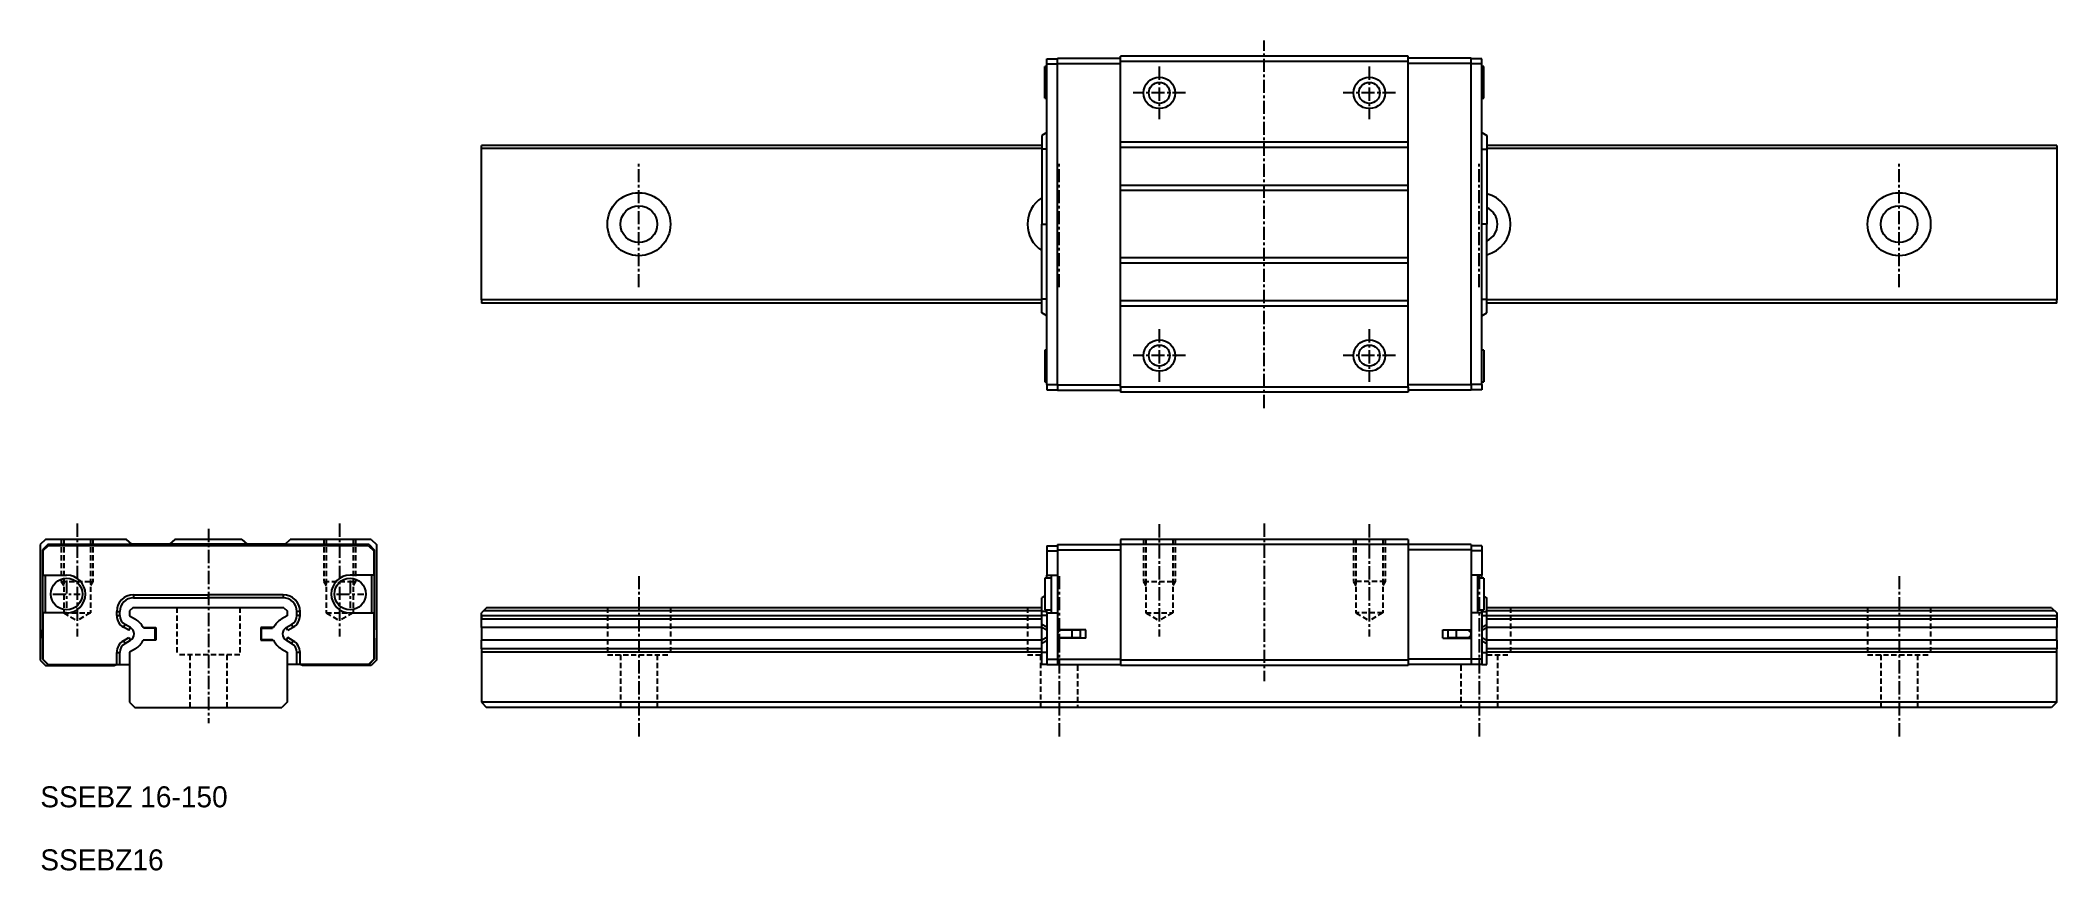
# Model space of a CAD drawing. Extents: x 10 to 202, y 10 to 89.
import ezdxf

# ---------------------------------------------------------------- set-up
doc = ezdxf.new("R2010")
doc.units = 0
doc.linetypes.add('CENTER', pattern=[2, 1.25, -0.25, 0.25, -0.25])
doc.linetypes.add('DASHED', pattern=[0.75, 0.5, -0.25])
doc.layers.get('0').update_dxf_attribs({"linetype": 'CONTINUOUS'})
doc.layers.add('CENTER', color=1, linetype='CENTER')

msp = doc.modelspace()

# ---------------------------------------------------------------- linework, layer by layer
at = {"color": 7, "linetype": 'CONTINUOUS'}
for p, q in [((105.65, 83.5), (105.65, 86.5)), ((105.85, 86.5), (105.65, 86.5)), ((105.85, 87.25), (106.85, 87.25)), ((105.85, 86.75), (105.85, 87.25)), ((105.85, 56.25), (105.85, 86.75)), ((105.85, 86.75), (106.85, 86.75)), ((106.85, 87.3), (112.85, 87.3)), ((106.85, 86.8), (106.85, 87.3)), ((106.85, 56.2), (106.85, 86.8)), ((106.85, 86.8), (112.85, 86.8)), ((140.25, 87.5), (112.85, 87.5)), ((112.85, 87), (112.85, 87.5)), ((140.25, 87), (112.85, 87)), ((112.85, 56), (112.85, 87)), ((140.25, 87), (140.25, 87.5)), ((146.25, 87.3), (140.25, 87.3)), ((140.25, 56), (140.25, 87)), ((146.25, 86.8), (140.25, 86.8)), ((146.25, 86.8), (146.25, 87.3)), ((147.25, 87.25), (146.25, 87.25)), ((146.25, 56.2), (146.25, 86.8)), ((147.25, 86.75), (146.25, 86.75)), ((147.25, 86.75), (147.25, 87.25)), ((147.25, 56.25), (147.25, 86.75)), ((147.45, 86.5), (147.25, 86.5)), ((147.45, 83.5), (147.45, 86.5)), ((105.65, 83.5), (105.85, 83.5)), ((147.25, 83.5), (147.45, 83.5)), ((105.35, 79), (52, 79)), ((52, 78.7), (52, 79)), ((105.85, 80.23), (105.35, 79.93)), ((105.35, 79.93), (105.35, 78.63)), ((140.25, 79.3), (112.85, 79.3)), ((140.25, 78.8), (112.85, 78.8)), ((147.25, 80.23), (147.75, 79.93)), ((147.75, 79.93), (147.75, 78.63)), ((202, 79), (147.75, 79)), ((202, 79), (202, 78.7)), ((105.35, 78.7), (52, 78.7)), ((52, 64.3), (52, 78.7)), ((105.35, 78.63), (105.35, 71.5)), ((105.85, 78.63), (105.35, 78.63)), ((147.25, 78.63), (147.75, 78.63)), ((202, 78.7), (147.75, 78.7)), ((147.75, 78.63), (147.75, 71.5)), ((202, 78.7), (202, 64.3)), ((140.25, 75.2), (112.85, 75.2)), ((140.25, 74.7), (112.85, 74.7)), ((105.35, 64.37), (105.35, 71.5)), ((105.35, 71.5), (105.85, 71.5)), ((147.75, 71.5), (147.25, 71.5)), ((147.75, 64.37), (147.75, 71.5)), ((140.25, 68.3), (112.85, 68.3)), ((140.25, 67.8), (112.85, 67.8)), ((105.35, 64.3), (52, 64.3)), ((52, 64.3), (52, 64)), ((105.35, 64), (52, 64)), ((105.35, 63.07), (105.35, 64.37)), ((105.85, 64.37), (105.35, 64.37)), ((140.25, 64.2), (112.85, 64.2)), ((140.25, 63.7), (112.85, 63.7)), ((147.25, 64.37), (147.75, 64.37)), ((147.75, 63.07), (147.75, 64.37)), ((202, 64.3), (147.75, 64.3)), ((202, 64), (147.75, 64)), ((202, 64), (202, 64.3)), ((105.85, 62.77), (105.35, 63.07)), ((147.25, 62.77), (147.75, 63.07)), ((105.65, 59.5), (105.65, 56.5)), ((105.85, 59.5), (105.65, 59.5)), ((147.45, 59.5), (147.25, 59.5)), ((147.45, 59.5), (147.45, 56.5)), ((105.65, 56.5), (105.85, 56.5)), ((105.85, 56.25), (106.85, 56.25)), ((105.85, 56.25), (105.85, 55.75)), ((105.85, 55.75), (106.85, 55.75)), ((106.85, 56.2), (112.85, 56.2)), ((106.85, 56.2), (106.85, 55.7)), ((106.85, 55.7), (112.85, 55.7)), ((140.25, 56), (112.85, 56)), ((112.85, 56), (112.85, 55.5)), ((146.25, 56.2), (140.25, 56.2)), ((140.25, 56), (140.25, 55.5)), ((146.25, 55.7), (140.25, 55.7)), ((147.25, 56.25), (146.25, 56.25)), ((146.25, 56.2), (146.25, 55.7)), ((147.25, 55.75), (146.25, 55.75)), ((147.25, 56.5), (147.45, 56.5)), ((147.25, 56.25), (147.25, 55.75)), ((140.25, 55.5), (112.85, 55.5)), ((10.5, 41.5), (10, 41)), ((10, 41), (10, 30)), ((10.7, 41), (10.2, 40.5)), ((10.2, 40.5), (10.2, 32.9)), ((10.75, 40.9), (10.25, 40.4)), ((10.25, 40.4), (10.25, 38.1)), ((18.2, 41.5), (10.5, 41.5)), ((41.3, 41), (10.7, 41)), ((41.25, 40.9), (10.75, 40.9)), ((18.7, 41.05), (18.2, 41.5)), ((33.3, 41.05), (18.7, 41.05)), ((22.8, 41.5), (22.3, 41.05)), ((29.2, 41.5), (22.8, 41.5)), ((29.2, 41.5), (29.7, 41.05)), ((33.3, 41.05), (33.8, 41.5)), ((41.5, 41.5), (33.8, 41.5)), ((41.25, 40.9), (41.75, 40.4)), ((41.3, 41), (41.8, 40.5)), ((41.5, 41.5), (42, 41)), ((41.75, 40.4), (41.75, 38.1)), ((41.8, 40.5), (41.8, 32.9)), ((42, 41), (42, 30)), ((105.85, 40.9), (106.85, 40.9)), ((105.85, 40.9), (105.85, 40.4)), ((105.85, 40.4), (106.85, 40.4)), ((105.85, 40.4), (105.85, 38.1)), ((106.85, 41), (112.85, 41)), ((106.85, 41), (106.85, 40.5)), ((106.85, 40.5), (106.85, 32.9)), ((106.85, 40.5), (112.85, 40.5)), ((140.25, 41.5), (112.85, 41.5)), ((112.85, 41.5), (112.85, 41)), ((140.25, 41), (112.85, 41)), ((112.85, 41), (112.85, 30)), ((140.25, 41.5), (140.25, 41)), ((140.25, 41), (140.25, 30)), ((146.25, 41), (140.25, 41)), ((146.25, 40.5), (140.25, 40.5)), ((146.25, 41), (146.25, 40.5)), ((147.25, 40.9), (146.25, 40.9)), ((146.25, 40.5), (146.25, 32.9)), ((147.25, 40.4), (146.25, 40.4)), ((147.25, 40.9), (147.25, 40.4)), ((147.25, 40.4), (147.25, 38.1)), ((10.25, 38.1), (12.5, 38.1)), ((10.45, 38.1), (10.45, 34.5)), ((41.75, 38.1), (39.5, 38.1)), ((41.55, 38.1), (41.55, 34.5)), ((106.25, 37.8), (105.65, 37.8)), ((105.65, 37.8), (105.65, 34.8)), ((105.85, 38.1), (106.85, 38.1)), ((105.85, 37.8), (105.85, 38.1)), ((106.25, 38.1), (106.25, 34.5)), ((147.25, 38.1), (146.25, 38.1)), ((146.85, 38.1), (146.85, 34.5)), ((147.45, 37.8), (146.85, 37.8)), ((147.25, 37.8), (147.25, 38.1)), ((147.45, 37.8), (147.45, 34.8)), ((17.27, 34.63), (17.57, 34.63)), ((17.27, 34.264275), (17.27, 34.63)), ((17.57, 34.264275), (17.57, 34.63)), ((18.8, 35), (18.5, 34.7)), ((18.5, 34.7), (18.5, 34.223861)), ((33.2, 35), (18.8, 35)), ((18.87, 36.23), (26, 36.23)), ((18.87, 36.23), (18.87, 35.93)), ((18.87, 35.93), (26, 35.93)), ((33.13, 36.23), (26, 36.23)), ((26, 35.93), (26, 36.23)), ((33.13, 35.93), (26, 35.93)), ((33.13, 36.23), (33.13, 35.93)), ((33.2, 35), (33.5, 34.7)), ((33.5, 34.7), (33.5, 34.223861)), ((34.43, 34.264275), (34.43, 34.63)), ((34.73, 34.63), (34.43, 34.63)), ((34.73, 34.264275), (34.73, 34.63)), ((52.5, 35), (52, 34.5)), ((105.35, 34.7), (52.2, 34.7)), ((105.35, 35), (52.5, 35)), ((105.65, 36.11), (105.35, 35.93)), ((105.35, 34.63), (105.35, 35.93)), ((105.85, 34.63), (105.35, 34.63)), ((105.35, 34.264275), (105.35, 34.63)), ((105.65, 34.8), (106.25, 34.8)), ((105.85, 34.5), (105.85, 34.8)), ((146.85, 34.8), (147.45, 34.8)), ((147.25, 34.5), (147.25, 34.8)), ((147.25, 34.63), (147.75, 34.63)), ((147.45, 36.11), (147.75, 35.93)), ((147.75, 34.63), (147.75, 35.93)), ((201.5, 35), (147.75, 35)), ((201.8, 34.7), (147.75, 34.7)), ((147.75, 34.264275), (147.75, 34.63)), ((201.5, 35), (202, 34.5)), ((10.2, 32.9), (10.25, 32.9)), ((10.2, 32.1), (10.2, 32.9)), ((10.25, 34.5), (10.25, 30.1)), ((12.5, 34.5), (10.25, 34.5)), ((17.27, 34.264275), (17.57, 34.264275)), ((17.92, 33.138442), (18.07, 33.39825)), ((18.425814, 32.84641), (17.92, 33.138442)), ((18.575814, 33.106218), (18.07, 33.39825)), ((18.425814, 32.84641), (18.575814, 33.106218)), ((18.5, 34.223861), (19.06, 33.900544)), ((19.782271, 33.1), (21, 33.1)), ((19.879145, 33.049999), (19.858567, 33.100219)), ((20.95, 33.05), (19.879148, 33.05)), ((20.95, 31.95), (20.95, 33.05)), ((21, 33.1), (21, 31.9)), ((32.217729, 33.1), (31, 33.1)), ((31, 33.1), (31, 31.9)), ((31.05, 33.05), (32.120852, 33.05)), ((31.05, 31.95), (31.05, 33.05)), ((32.120855, 33.049999), (32.141433, 33.100219)), ((33.5, 34.223861), (32.94, 33.900544)), ((33.424186, 33.106218), (33.93, 33.39825)), ((33.574186, 32.84641), (33.424186, 33.106218)), ((33.574186, 32.84641), (34.08, 33.138442)), ((34.08, 33.138442), (33.93, 33.39825)), ((34.73, 34.264275), (34.43, 34.264275)), ((39.5, 34.5), (41.75, 34.5)), ((41.75, 34.5), (41.75, 30.1)), ((41.8, 32.9), (41.75, 32.9)), ((41.8, 32.1), (41.8, 32.9)), ((52, 33.1), (52, 34.5)), ((105.35, 34.223861), (52, 34.223861)), ((52, 34.223861), (52, 33.900544)), ((105.35, 33.900544), (52, 33.900544)), ((105.35, 33.1), (52, 33.1)), ((52, 33.1), (52, 31.9)), ((105.35, 33.39825), (105.35, 34.264275)), ((105.85, 34.264275), (105.35, 34.264275)), ((105.85, 33.138442), (105.35, 33.39825)), ((105.35, 33.106218), (105.35, 33.39825)), ((105.85, 32.84641), (105.35, 33.106218)), ((105.35, 31.893782), (105.35, 33.106218)), ((105.85, 34.5), (106.85, 34.5)), ((105.85, 34.5), (105.85, 30.1)), ((109.55, 32.9), (106.85, 32.9)), ((106.85, 32.9), (106.85, 32.1)), ((108.25, 32.85), (107.2, 32.85)), ((108.25, 32.85), (107.2, 32.85)), ((107.65, 32.85), (107.65, 32.9)), ((108.110586, 32.85), (108.110586, 32.9)), ((109.05, 32.85), (108.25, 32.85)), ((109.05, 32.85), (108.25, 32.85)), ((108.25, 32.5), (108.25, 32.85)), ((108.25, 32.5), (108.25, 32.85)), ((109.05, 32.5), (109.05, 32.85)), ((109.05, 32.5), (109.05, 32.85)), ((109.55, 32.1), (109.55, 32.9)), ((143.55, 32.9), (146.25, 32.9)), ((143.55, 32.1), (143.55, 32.9)), ((144.85, 32.85), (144.05, 32.85)), ((144.05, 32.5), (144.05, 32.85)), ((145.9, 32.85), (144.85, 32.85)), ((144.85, 32.5), (144.85, 32.85)), ((144.989414, 32.85), (144.989414, 32.9)), ((145.45, 32.85), (145.45, 32.9)), ((147.25, 34.5), (146.25, 34.5)), ((146.25, 32.9), (146.25, 32.1)), ((147.25, 34.5), (147.25, 30.1)), ((147.25, 34.264275), (147.75, 34.264275)), ((147.25, 33.138442), (147.75, 33.39825)), ((147.25, 32.84641), (147.75, 33.106218)), ((147.75, 33.39825), (147.75, 34.264275)), ((202, 34.223861), (147.75, 34.223861)), ((202, 33.900544), (147.75, 33.900544)), ((147.75, 33.106218), (147.75, 33.39825)), ((147.75, 31.893782), (147.75, 33.106218)), ((202, 33.1), (147.75, 33.1)), ((202, 34.5), (202, 33.1)), ((202, 33.900544), (202, 34.223861)), ((202, 31.9), (202, 33.1)), ((10.2, 32.1), (10.2, 30.1)), ((10.2, 32.1), (10.25, 32.1)), ((17.27, 29.6), (17.27, 30.735725)), ((17.27, 30.735725), (17.57, 30.735725)), ((17.57, 29.6), (17.57, 30.735725)), ((17.92, 31.861558), (18.425814, 32.15359)), ((17.92, 31.861558), (18.07, 31.60175)), ((18.07, 31.60175), (18.575814, 31.893782)), ((18.425814, 32.15359), (18.575814, 31.893782)), ((19.06, 31.099456), (18.5, 30.776139)), ((18.5, 30.776139), (18.5, 26)), ((21, 31.9), (19.782271, 31.9)), ((19.858585, 31.899825), (19.879143, 31.950002)), ((19.879148, 31.95), (20.95, 31.95)), ((31, 31.9), (32.217729, 31.9)), ((32.120852, 31.95), (31.05, 31.95)), ((32.141415, 31.899825), (32.120857, 31.950002)), ((32.94, 31.099456), (33.5, 30.776139)), ((33.574186, 32.15359), (33.424186, 31.893782)), ((33.93, 31.60175), (33.424186, 31.893782)), ((33.5, 30.776139), (33.5, 26)), ((34.08, 31.861558), (33.574186, 32.15359)), ((34.08, 31.861558), (33.93, 31.60175)), ((34.43, 29.6), (34.43, 30.735725)), ((34.73, 30.735725), (34.43, 30.735725)), ((34.73, 29.6), (34.73, 30.735725)), ((41.8, 32.1), (41.75, 32.1)), ((41.8, 32.1), (41.8, 30.1)), ((105.35, 31.9), (52, 31.9)), ((52, 31.099456), (52, 31.9)), ((105.35, 31.099456), (52, 31.099456)), ((52, 31.099456), (52, 30.776139)), ((105.35, 30.776139), (52, 30.776139)), ((52, 30.776139), (52, 26)), ((105.85, 32.15359), (105.35, 31.893782)), ((105.35, 31.60175), (105.35, 31.893782)), ((105.85, 31.861558), (105.35, 31.60175)), ((105.35, 30.735725), (105.35, 31.60175)), ((105.85, 30.735725), (105.35, 30.735725)), ((105.35, 29.6), (105.35, 30.735725)), ((106.85, 32.1), (106.85, 30.1)), ((109.55, 32.1), (106.85, 32.1)), ((107.2, 32.15), (108.25, 32.15)), ((107.2, 32.15), (108.25, 32.15)), ((107.65, 32.1), (107.65, 32.15)), ((108.110586, 32.1), (108.110586, 32.15)), ((108.25, 32.15), (108.25, 32.5)), ((108.25, 32.15), (108.25, 32.5)), ((108.25, 32.15), (109.05, 32.15)), ((108.25, 32.15), (109.05, 32.15)), ((109.05, 32.15), (109.05, 32.5)), ((109.05, 32.15), (109.05, 32.5)), ((143.55, 32.1), (146.25, 32.1)), ((144.05, 32.15), (144.05, 32.5)), ((144.05, 32.15), (144.85, 32.15)), ((144.85, 32.15), (144.85, 32.5)), ((144.85, 32.15), (145.9, 32.15)), ((144.989414, 32.1), (144.989414, 32.15)), ((145.45, 32.1), (145.45, 32.15)), ((146.25, 32.1), (146.25, 30.1)), ((147.25, 32.15359), (147.75, 31.893782)), ((147.25, 31.861558), (147.75, 31.60175)), ((147.25, 30.735725), (147.75, 30.735725)), ((202, 31.9), (147.75, 31.9)), ((147.75, 31.60175), (147.75, 31.893782)), ((147.75, 30.735725), (147.75, 31.60175)), ((202, 31.099456), (147.75, 31.099456)), ((202, 30.776139), (147.75, 30.776139)), ((147.75, 29.6), (147.75, 30.735725)), ((202, 31.9), (202, 31.099456)), ((202, 30.776139), (202, 31.099456)), ((202, 26), (202, 30.776139)), ((10, 30), (10.5, 29.5)), ((10.2, 30.1), (10.7, 29.6)), ((10.25, 30.1), (10.75, 29.6)), ((10.5, 29.5), (17.027747, 29.5)), ((10.7, 29.6), (10.75, 29.6)), ((10.75, 29.6), (17.27, 29.6)), ((17.027747, 29.5), (17.242197, 29.6)), ((17.27, 29.6), (17.57, 29.6)), ((17.57, 29.6), (18.5, 29.6)), ((34.43, 29.6), (33.5, 29.6)), ((34.73, 29.6), (34.43, 29.6)), ((41.25, 29.6), (34.73, 29.6)), ((34.972253, 29.5), (34.757803, 29.6)), ((41.5, 29.5), (34.972253, 29.5)), ((41.75, 30.1), (41.25, 29.6)), ((41.3, 29.6), (41.25, 29.6)), ((41.8, 30.1), (41.3, 29.6)), ((42, 30), (41.5, 29.5)), ((105.85, 29.6), (105.35, 29.6)), ((105.85, 30.1), (106.85, 30.1)), ((105.85, 30.1), (105.85, 29.6)), ((105.85, 29.6), (106.85, 29.6)), ((106.85, 30.1), (112.85, 30.1)), ((106.85, 30.1), (106.85, 29.6)), ((106.85, 29.6), (112.85, 29.6)), ((140.25, 30), (112.85, 30)), ((112.85, 30), (112.85, 29.5)), ((140.25, 29.5), (112.85, 29.5)), ((146.25, 30.1), (140.25, 30.1)), ((140.25, 30), (140.25, 29.5)), ((146.25, 29.6), (140.25, 29.6)), ((147.25, 30.1), (146.25, 30.1)), ((146.25, 30.1), (146.25, 29.6)), ((147.25, 29.6), (146.25, 29.6)), ((147.25, 30.1), (147.25, 29.6)), ((147.25, 29.6), (147.75, 29.6)), ((18.5, 26), (19, 25.5)), ((19, 25.5), (33, 25.5)), ((33.5, 26), (33, 25.5)), ((202, 26), (52, 26)), ((52, 26), (52.5, 25.5)), ((201.5, 25.5), (52.5, 25.5)), ((202, 26), (201.5, 25.5))]:
    msp.add_line(p, q, dxfattribs=at)
at = {"color": 3, "linetype": 'DASHED'}
for p, q in [((12, 41.5), (12, 37.5)), ((12.225, 41.5), (12.225, 34.5)), ((14.775, 41.5), (14.775, 34.5)), ((15, 41.5), (15, 37.5)), ((37, 41.5), (37, 37.5)), ((37.225, 41.5), (37.225, 34.5)), ((39.775, 41.5), (39.775, 34.5)), ((40, 41.5), (40, 37.5)), ((115.05, 41.5), (115.05, 37.5)), ((115.275, 41.5), (115.275, 34.5)), ((117.825, 41.5), (117.825, 34.5)), ((118.05, 41.5), (118.05, 37.5)), ((135.05, 41.5), (135.05, 37.5)), ((135.275, 41.5), (135.275, 34.5)), ((137.825, 41.5), (137.825, 34.5)), ((138.05, 41.5), (138.05, 37.5)), ((12, 37.5), (15, 37.5)), ((12, 37.5), (12.225, 37.110289)), ((15, 37.5), (14.775, 37.110289)), ((37, 37.5), (40, 37.5)), ((37, 37.5), (37.225, 37.110289)), ((40, 37.5), (39.775, 37.110289)), ((115.05, 37.5), (118.05, 37.5)), ((115.05, 37.5), (115.275, 37.110289)), ((118.05, 37.5), (117.825, 37.110289)), ((135.05, 37.5), (135.275, 37.110289)), ((138.05, 37.5), (135.05, 37.5)), ((138.05, 37.5), (137.825, 37.110289)), ((23, 35), (23, 30.5)), ((29, 35), (29, 30.5)), ((64, 35), (64, 30.5)), ((70, 35), (70, 30.5)), ((104, 35), (104, 30.5)), ((150, 35), (150, 30.5)), ((184, 35), (184, 30.5)), ((190, 35), (190, 30.5)), ((12.225, 34.5), (14.775, 34.5)), ((12.225, 34.5), (13.5, 33.763878)), ((14.775, 34.5), (13.5, 33.763878)), ((37.225, 34.5), (39.775, 34.5)), ((37.225, 34.5), (38.5, 33.763878)), ((39.775, 34.5), (38.5, 33.763878)), ((115.275, 34.5), (117.825, 34.5)), ((115.275, 34.5), (116.55, 33.763878)), ((117.825, 34.5), (116.55, 33.763878)), ((137.825, 34.5), (135.275, 34.5)), ((135.275, 34.5), (136.55, 33.763878)), ((137.825, 34.5), (136.55, 33.763878)), ((29, 30.5), (23, 30.5)), ((24.25, 30.5), (24.25, 25.5)), ((27.75, 30.5), (27.75, 25.5)), ((64, 30.5), (70, 30.5)), ((65.25, 30.5), (65.25, 25.5)), ((68.75, 30.5), (68.75, 25.5)), ((104, 30.5), (105.35, 30.5)), ((105.25, 30.5), (105.25, 25.5)), ((108.75, 29.5), (108.75, 25.5)), ((145.25, 29.5), (145.25, 25.5)), ((147.75, 30.5), (150, 30.5)), ((148.75, 30.5), (148.75, 25.5)), ((184, 30.5), (190, 30.5)), ((185.25, 30.5), (185.25, 25.5)), ((188.75, 30.5), (188.75, 25.5))]:
    msp.add_line(p, q, dxfattribs=at)
at = {"color": 3, "linetype": 'CONTINUOUS'}
for centre in [(116.55, 84), (136.55, 84), (116.55, 59), (136.55, 59)]:
    msp.add_circle(centre, 1.5, dxfattribs=at)
at = {"color": 7, "linetype": 'CONTINUOUS'}
for centre, radius in [((116.55, 84), 1), ((136.55, 84), 1), ((67, 71.5), 3), ((67, 71.5), 1.75), ((187, 71.5), 3), ((187, 71.5), 1.75), ((116.55, 59), 1), ((136.55, 59), 1), ((12.5, 36.3), 1.5), ((39.5, 36.3), 1.5)]:
    msp.add_circle(centre, radius, dxfattribs=at)
for centre, radius, start, end in [((107, 71.5), 3, 123.367013, 236.632987), ((147, 71.5), 3, 284.477512, 75.522488), ((147, 71.5), 1.75, 295.376934, 64.623066), ((12.5, 36.3), 1.8, 270, 90), ((39.5, 36.3), 1.8, 90, 270), ((18.870023, 34.629977), 1.600023, 90.000833, 179.999167), ((18.87, 34.63), 1.3, 90, 180), ((33.129977, 34.629977), 1.600023, 0.000833, 89.999167), ((33.13, 34.63), 1.3, 0, 90), ((18.57, 34.264275), 1.3, 180, 240), ((18.57, 34.264275), 1, 180, 240), ((18.225814, 32.5), 0.7, 300, 60), ((18.185, 32.385), 1.75, 24.115126, 60), ((33.815, 32.385), 1.75, 120, 155.884874), ((33.774186, 32.5), 0.7, 120, 240), ((33.43, 34.264275), 1, 300, 0), ((33.43, 34.264275), 1.3, 300, 0), ((107.2, 32.5), 0.35, 90, 180), ((107.2, 32.5), 0.35, 90, 180), ((145.9, 32.5), 0.35, 0, 90), ((18.57, 30.735725), 1.3, 120, 180), ((18.57, 30.735725), 1, 120, 180), ((18.185, 32.615), 1.75, 300, 335.884874), ((33.815, 32.615), 1.75, 204.115126, 240), ((33.43, 30.735725), 1, 0, 60), ((33.43, 30.735725), 1.3, 0, 60), ((107.2, 32.5), 0.35, 180, 270), ((107.2, 32.5), 0.35, 180, 270), ((145.9, 32.5), 0.35, 270, 0)]:
    msp.add_arc(centre, radius, start, end, dxfattribs=at)
at = {"layer": 'CENTER', "color": 1, "linetype": 'CENTER'}
for p, q in [((126.55, 54), (126.55, 89)), ((116.55, 86.5), (116.55, 81.5)), ((136.55, 86.5), (136.55, 81.5)), ((119.05, 84), (114.05, 84)), ((139.05, 84), (134.05, 84)), ((67, 65.5), (67, 77.5)), ((107, 65.5), (107, 77.5)), ((147, 65.5), (147, 77.5)), ((187, 65.5), (187, 77.5)), ((116.55, 61.5), (116.55, 56.5)), ((136.55, 61.5), (136.55, 56.5)), ((119.05, 59), (114.05, 59)), ((139.05, 59), (134.05, 59)), ((13.5, 43), (13.5, 32.263878)), ((26, 42.5), (26, 24)), ((38.5, 43), (38.5, 32.263878)), ((116.55, 42.94), (116.55, 32.263878)), ((126.55, 43), (126.55, 28)), ((136.55, 42.94), (136.55, 32.263878)), ((12.5, 37.6), (12.5, 35)), ((39.5, 37.6), (39.5, 35)), ((67, 38), (67, 22.5)), ((107, 38), (107, 22.5)), ((147, 38), (147, 22.5)), ((187, 38), (187, 22.5)), ((11.2, 36.3), (13.8, 36.3)), ((38.2, 36.3), (40.8, 36.3))]:
    msp.add_line(p, q, dxfattribs=at)

# ---------------------------------------------------------------- texts
at = {"color": 7, "linetype": 'CONTINUOUS'}
for s, p in [('SSEBZ 16-150', (10, 16)), ('SSEBZ16', (10, 10))]:
    msp.add_text(s, height=2, dxfattribs=at).set_placement(p)

doc.saveas('drawing.dxf')
